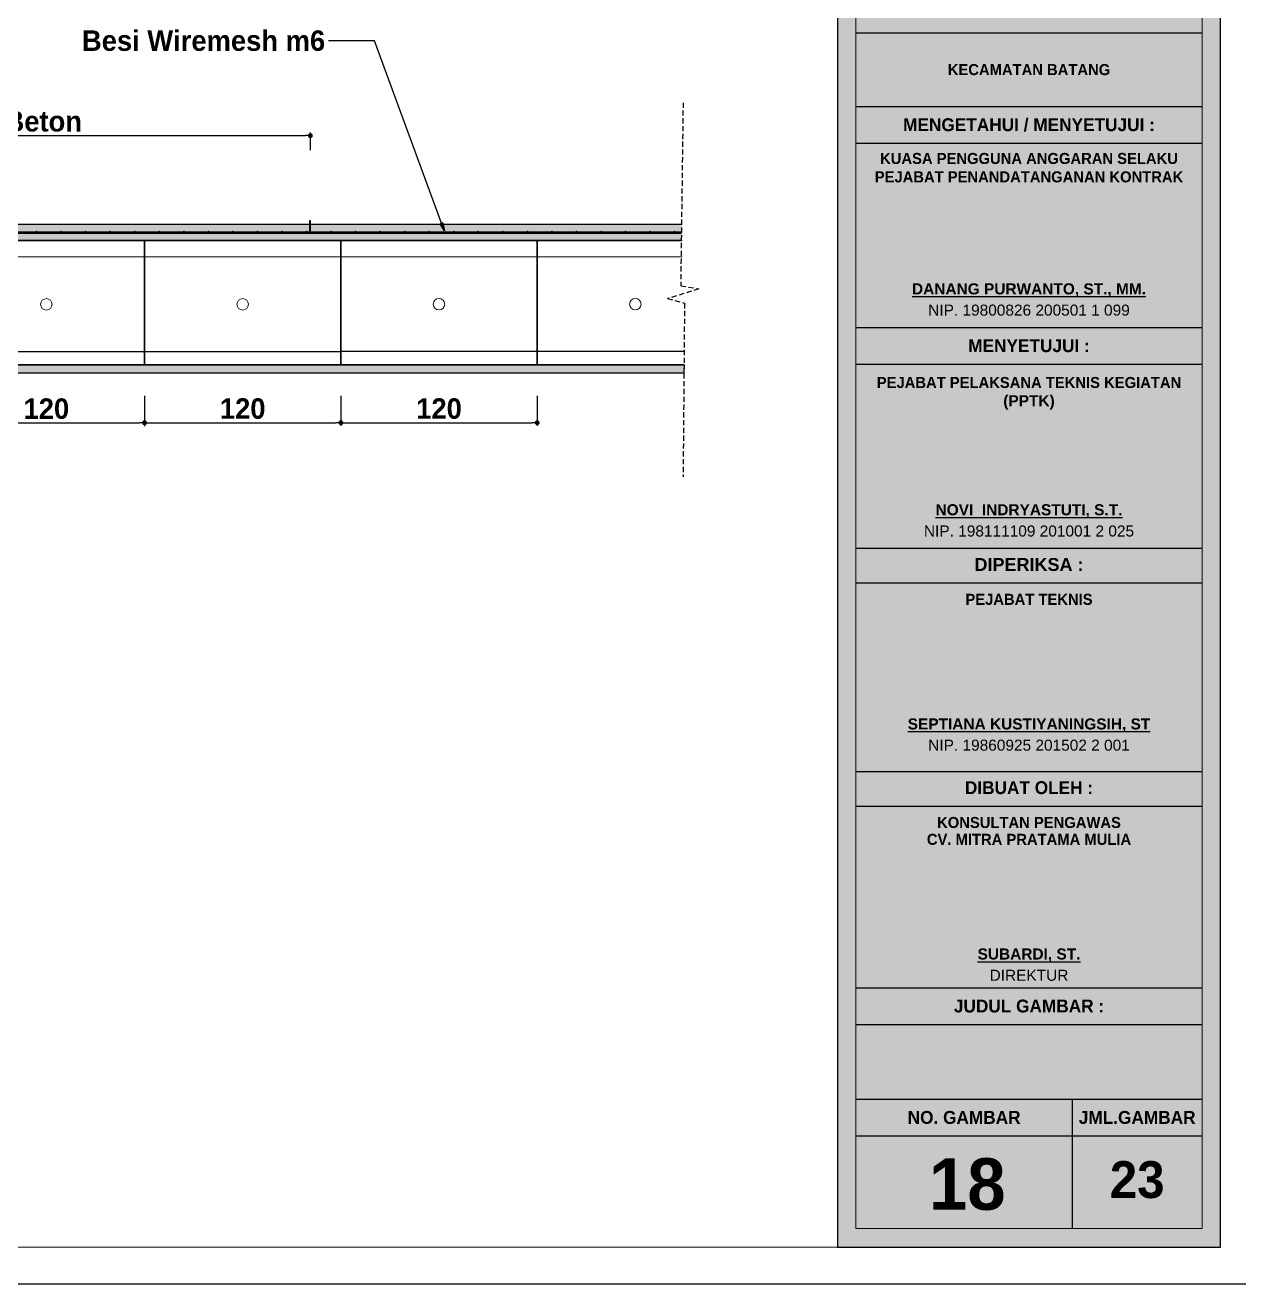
# Model space of a CAD drawing. Header units: centimetres. Extents: x -292707 to 138715, y -53922 to 66277.
# Drawn here: x 28972 to 29714, y -13009 to -12239 of the extents above; entities that cross this region are included whole.
import ezdxf
from ezdxf import colors
from ezdxf.entities.mleader import LeaderData, LeaderLine
from ezdxf.math import Vec2, Vec3

# ---------------------------------------------------------------- set-up
doc = ezdxf.new("R2010")
doc.units = ezdxf.units.CM
doc.linetypes.add('HIDDEN', pattern=[9.525, 6.35, -3.175])
for name, color, linetype in [('A-ALINE-1', 91, 'Continuous'), ('A-ALINE-3', 111, 'Continuous'), ('A-ALINE-4', 113, 'Continuous'), ('A-ALINE-7', 119, 'Continuous'), ('A-DIM', 157, 'Continuous'), ('A-TEXT', 254, 'Continuous')]:
    doc.layers.add(name, color=color, linetype=linetype)
for name, color, linetype, lineweight, true_color in [('A-FILL-1', 250, 'Continuous', 0, 0x333333), ('A-FILL-2', 7, 'Continuous', 0, 0x4d4d4d), ('A-FILL-3', 7, 'Continuous', 0, 0x666666), ('A-FILL-7', 7, 'Continuous', 0, 0xcccccc)]:
    doc.layers.add(name, color=color, linetype=linetype, lineweight=lineweight, true_color=true_color)
doc.layers.add('A-SWING AREA', color=7, linetype='Continuous', lineweight=0, true_color=0xf7f7f7, transparency=0.2)
doc.styles.add('Scale 170', font='GOTHICB.TTF', dxfattribs={"height": 50})
doc.styles.add('Scale 50', font='GOTHICB.TTF', dxfattribs={"height": 12.5})
doc.dimstyles.new('Scale 50', dxfattribs={"dimscale": 0, "dimtxt": 7.5, "dimasz": 3, "dimexe": 2, "dimexo": 2, "dimgap": 2, "dimtad": 1, "dimdec": 0, "dimtxsty": 'Scale 50', "dimblk": 'DOT', "dimcen": 2.5, "dimclrd": 256, "dimclre": 256, "dimclrt": 254, "dimadec": 0, "dimazin": 0, "dimtfac": 1, "dimtdec": 0, "dimtmove": 0, "dimatfit": 3, "dimldrblk": 'DOTSMALL', "dimfxl": 1, "dimtfillclr": 256, "dimlwd": -1, "dimlwe": -1, "dimarcsym": 0})

# ---------------------------------------------------------------- blocks, each defined once
blk = doc.blocks.new('GFDFGGFDG')
at = {"ltscale": 0.25}
blk.add_lwpolyline([(14867.54, -12200.62), (14987.54, -12200.62), (14987.54, -12276.62), (14867.54, -12276.62)], close=True, dxfattribs=at)
at = {"layer": 'A-ALINE-3', "ltscale": 0.25}
blk.add_lwpolyline([(14867.54, -12276.62), (14987.54, -12276.62), (14987.54, -12268.62), (14867.54, -12268.62)], close=True, dxfattribs=at)
at = {"layer": 'A-FILL-2'}
for p, q in [((14867.54, -12200.62), (14870.54, -12200.62)), ((14867.54, -12210.62), (14867.54, -12200.62)), ((14896.04, -12200.62), (14870.54, -12200.62)), ((14899.04, -12200.62), (14896.04, -12200.62)), ((14924.54, -12200.62), (14899.04, -12200.62)), ((14924.54, -12200.62), (14927.54, -12200.62)), ((14927.54, -12200.62), (14930.54, -12200.62)), ((14956.04, -12200.62), (14930.54, -12200.62)), ((14959.04, -12200.62), (14956.04, -12200.62)), ((14984.54, -12200.62), (14959.04, -12200.62)), ((14984.54, -12200.62), (14987.54, -12200.62)), ((14987.54, -12200.62), (14987.54, -12210.62)), ((14867.54, -12210.62), (14870.54, -12210.62)), ((14867.54, -12210.62), (14867.54, -12260.62)), ((14870.54, -12210.62), (14896.04, -12210.62)), ((14899.04, -12210.62), (14896.04, -12210.62)), ((14899.04, -12210.62), (14924.54, -12210.62)), ((14924.54, -12210.62), (14927.54, -12210.62)), ((14927.54, -12210.62), (14930.54, -12210.62)), ((14930.54, -12210.62), (14956.04, -12210.62)), ((14959.04, -12210.62), (14956.04, -12210.62)), ((14959.04, -12210.62), (14984.54, -12210.62)), ((14984.54, -12210.62), (14987.54, -12210.62)), ((14987.54, -12210.62), (14987.54, -12260.62)), ((14867.54, -12268.62), (14867.54, -12260.62)), ((14987.54, -12268.62), (14987.54, -12260.62)), ((14867.54, -12268.62), (14867.54, -12269.62)), ((14924.04, -12268.62), (14867.54, -12268.62)), ((14867.54, -12269.62), (14867.54, -12276.62)), ((14924.04, -12268.62), (14931.04, -12268.62)), ((14987.54, -12268.62), (14931.04, -12268.62)), ((14987.54, -12269.62), (14987.54, -12268.62)), ((14987.54, -12269.62), (14987.54, -12276.62)), ((14867.54, -12276.62), (14987.54, -12276.62))]:
    blk.add_line(p, q, dxfattribs=at)
at = {"layer": 'A-FILL-2', "ltscale": 0.25}
blk.add_circle((14927.54, -12239.62), 3.5, dxfattribs=at)
blk = doc.blocks.new('jhgkjhkjhkjh')
at = {"layer": 'A-SWING AREA', "transparency": 33554457}
h = blk.add_hatch(color=256, dxfattribs=at)
h.dxf.hatch_style = 1
h.paths.add_polyline_path([(-933.61, 931.53), (-881.61, 931.53), (-881.61, 1218.53), (-933.61, 1218.53)])
at = {"layer": 'A-ALINE-1', "ltscale": 0.25}
blk.add_lwpolyline([(-933.61, 931.53), (-881.61, 931.53), (-881.61, 1218.53), (-933.61, 1218.53)], close=True, dxfattribs=at)
at = {"layer": 'A-ALINE-4', "ltscale": 0.25}
for points in [[(-931.11, 1096.44), (-884.11, 1096.44)], [(-931.11, 1086.44), (-884.11, 1086.44)], [(-931.11, 1081.44), (-884.11, 1081.44)], [(-931.11, 1056.44), (-884.11, 1056.44)], [(-931.11, 1051.44), (-884.11, 1051.44)], [(-931.11, 1026.44), (-884.11, 1026.44)], [(-931.11, 1021.72), (-884.11, 1021.72)], [(-931.11, 996.12), (-884.11, 996.12)], [(-931.11, 991.41), (-884.11, 991.41)], [(-931.11, 966.75), (-884.11, 966.75)], [(-931.11, 966.75), (-884.11, 966.75)], [(-931.11, 961.75), (-884.11, 961.75)], [(-931.11, 951.62), (-884.11, 951.62)], [(-901.74, 951.62), (-901.74, 934.03)], [(-931.11, 946.62), (-884.11, 946.62)]]:
    blk.add_lwpolyline(points, dxfattribs=at)
at = {"layer": 'A-FILL-1', "ltscale": 0.25}
blk.add_lwpolyline([(-1286.61, 931.53), (-933.61, 931.53), (-933.61, 1218.53), (-1286.61, 1218.53)], close=True, dxfattribs=at)
at = {"layer": 'A-FILL-1'}
blk.add_lwpolyline([(-931.11, 934.03), (-884.11, 934.03), (-884.11, 1216.03), (-931.11, 1216.03)], close=True, dxfattribs=at)
at = {"layer": 'Defpoints'}
blk.add_lwpolyline([(-1296.61, 926.53), (-876.61, 926.53), (-876.61, 1223.53), (-1296.61, 1223.53)], close=True, dxfattribs=at)
at = {"layer": 'A-TEXT', "ltscale": 0.25, "attachment_point": 5, "style": 'Scale 170'}
for s, width, insert, char_height in [('KECAMATAN BATANG', 47, (-907.61, 1091.44), 1.5), ('{\\fCentury Gothic|b1|i0|c0|p34;MENGETAHUI / MENYETUJUI :}', 47, (-907.61, 1083.94), 1.75), ('KUASA PENGGUNA ANGGARAN SELAKU PEJABAT PENANDATANGANAN KONTRAK', 47, (-907.61, 1078.12), 1.5), ('{\\fArial|b1|i0|c0|p34;\\LDANANG PURWANTO, ST., MM.}', 47, (-907.61, 1061.5), 1.5), ('{\\fArial|b0|i0|c0|p34;NIP. 19800826 200501 1 099}', 47, (-907.61, 1058.77), 1.5), ('{\\fCentury Gothic|b1|i0|c0|p34;MENYETUJUI :}', 47, (-907.61, 1053.94), 1.75), ('PEJABAT PELAKSANA TEKNIS KEGIATAN', 47, (-907.61, 1048.94), 1.5), ('{\\fArial|b1|i0|c0|p34;(PPTK)}', 47, (-907.61, 1046.25), 1.5), ('{\\fArial|b1|i0|c0|p34;\\LNOVI  INDRYASTUTI, S.T.}', 47, (-907.61, 1031.5), 1.5), ('{\\fArial|b0|i0|c0|p34;NIP. 198111109 201001 2 025}', 47, (-907.61, 1028.77), 1.5), ('{\\fArial|b1|i0|c0|p34;DIPERIKSA :}', 47, (-907.61, 1024.22), 1.75), ('PEJABAT TEKNIS', 47, (-907.61, 1019.49), 1.5), ('{\\fArial|b1|i0|c0|p34;\\LSEPTIANA KUSTIYANINGSIH, ST}', 47, (-907.61, 1002.41), 1.5), ('{\\fArial|b0|i0|c0|p34;NIP. 19860925 201502 2 001}', 47, (-907.61, 999.68), 1.5), ('DIBUAT OLEH :', 47, (-907.61, 993.91), 1.75), ('KONSULTAN PENGAWAS', 47, (-907.61, 989.18), 1.5), ('CV. MITRA PRATAMA MULIA', 47, (-907.61, 986.89), 1.5), ('{\\fArial|b1|i0|c0|p34;\\LSUBARDI, ST.}', 47, (-907.61, 971.16), 1.5), ('{\\fArial|b0|i0|c0|p34;DIREKTUR}', 47, (-907.61, 968.43), 1.5), ('{\\fCentury Gothic|b1|i0|c0|p34;JUDUL GAMBAR :}', 47, (-907.61, 964.25), 1.75), ('{\\fCentury Gothic|b1|i0|c0|p34;NO. GAMBAR}', 29.375, (-916.42, 949.12), 1.75), ('{\\fCentury Gothic|b1|i0|c0|p34;JML.GAMBAR}', 29.375, (-892.92, 949.12), 1.75), ('23', 47, (-892.92, 940.65), 5)]:
    blk.add_mtext_dynamic_manual_height_columns(s, width=width, gutter_width=105, heights=[0], dxfattribs=dict(at, insert=insert, char_height=char_height))
blk = doc.blocks.new('A$Cee8faf8f')
at = {"layer": 'A-FILL-7'}
h = blk.add_hatch(color=256, dxfattribs=at)
h.dxf.hatch_style = 1
edge = h.paths.add_edge_path()
edge.add_arc((0.6, 0.6), 0.6, 0, 360)
at = {"layer": 'A-FILL-1', "ltscale": 0.25}
blk.add_circle((0.6, 0.6), 0.6, dxfattribs=at)
blk = doc.blocks.new('_Dot')
at = {"color": 0, "linetype": 'ByBlock', "lineweight": -2}
blk.add_line((-0.5, 0), (-1, 0), dxfattribs=at)
at = {"color": 0, "linetype": 'ByBlock', "const_width": 0.5}
blk.add_lwpolyline([(-0.25, 0, 1), (0.25, 0, 1)], format="xyb", close=True, dxfattribs=at)
blk = doc.blocks.new('*D964')
at = {"layer": 'A-DIM', "ltscale": 5, "transparency": 16777216}
for p, q in [((28925.15, -12466), (28925.15, -12484.46)), ((29045.15, -12466), (29045.15, -12484.46)), ((28928.15, -12482.46), (29042.15, -12482.46))]:
    blk.add_line(p, q, dxfattribs=at)
at = {"layer": 'Defpoints', "color": 0, "ltscale": 5, "transparency": 16777216}
for p in [(28925.15, -12464), (29045.15, -12464), (29045.15, -12482.46)]:
    blk.add_point(p, dxfattribs=at)
at = {"layer": 'A-DIM', "ltscale": 5, "transparency": 16777216, "xscale": 3, "yscale": 3, "zscale": 3, "rotation": 180}
blk.add_blockref('_Dot', (28925.15, -12482.46), dxfattribs=at)
at = {"layer": 'A-DIM', "ltscale": 5, "transparency": 16777216, "xscale": 3, "yscale": 3, "zscale": 3}
blk.add_blockref('_Dot', (29045.15, -12482.46), dxfattribs=at)
at = {"layer": 'A-DIM', "color": 254, "ltscale": 5, "transparency": 16777216, "insert": (28985.15, -12473.89), "char_height": 12.5, "attachment_point": 5, "style": 'Scale 50'}
blk.add_mtext('120', dxfattribs=at)
blk = doc.blocks.new('_DotSmall')
at = {"color": 0, "linetype": 'ByBlock', "const_width": 0.5}
blk.add_lwpolyline([(-0.0625, 0, 1), (0.0625, 0, 1)], format="xyb", close=True, dxfattribs=at)
blk = doc.blocks.new('*D965')
at = {"layer": 'A-DIM', "ltscale": 5, "transparency": 16777216}
for p, q in [((29045.15, -12465.94), (29045.15, -12484.4)), ((29165.15, -12465.94), (29165.15, -12484.4)), ((29048.15, -12482.4), (29162.15, -12482.4))]:
    blk.add_line(p, q, dxfattribs=at)
at = {"layer": 'Defpoints', "color": 0, "ltscale": 5, "transparency": 16777216}
for p in [(29045.15, -12463.94), (29165.15, -12463.94), (29165.15, -12482.4)]:
    blk.add_point(p, dxfattribs=at)
at = {"layer": 'A-DIM', "ltscale": 5, "transparency": 16777216, "xscale": 3, "yscale": 3, "zscale": 3, "rotation": 180}
blk.add_blockref('_Dot', (29045.15, -12482.4), dxfattribs=at)
at = {"layer": 'A-DIM', "ltscale": 5, "transparency": 16777216, "xscale": 3, "yscale": 3, "zscale": 3}
blk.add_blockref('_Dot', (29165.15, -12482.4), dxfattribs=at)
at = {"layer": 'A-DIM', "color": 254, "ltscale": 5, "transparency": 16777216, "insert": (29105.15, -12473.83), "char_height": 12.5, "attachment_point": 5, "style": 'Scale 50'}
blk.add_mtext('120', dxfattribs=at)
blk = doc.blocks.new('*D966')
at = {"layer": 'A-DIM', "ltscale": 5, "transparency": 16777216}
for p, q in [((29165.15, -12465.94), (29165.15, -12484.4)), ((29285.15, -12465.94), (29285.15, -12484.4)), ((29168.15, -12482.4), (29282.15, -12482.4))]:
    blk.add_line(p, q, dxfattribs=at)
at = {"layer": 'Defpoints', "color": 0, "ltscale": 5, "transparency": 16777216}
for p in [(29165.15, -12463.94), (29285.15, -12463.94), (29285.15, -12482.4)]:
    blk.add_point(p, dxfattribs=at)
at = {"layer": 'A-DIM', "ltscale": 5, "transparency": 16777216, "xscale": 3, "yscale": 3, "zscale": 3, "rotation": 180}
blk.add_blockref('_Dot', (29165.15, -12482.4), dxfattribs=at)
at = {"layer": 'A-DIM', "ltscale": 5, "transparency": 16777216, "xscale": 3, "yscale": 3, "zscale": 3}
blk.add_blockref('_Dot', (29285.15, -12482.4), dxfattribs=at)
at = {"layer": 'A-DIM', "color": 254, "ltscale": 5, "transparency": 16777216, "insert": (29225.15, -12473.83), "char_height": 12.5, "attachment_point": 5, "style": 'Scale 50'}
blk.add_mtext('120', dxfattribs=at)
blk = doc.blocks.new('*D968')
at = {"layer": 'A-DIM', "ltscale": 5, "transparency": 16777216}
for p, q in [((28646.26, -12315.91), (28646.26, -12304.95)), ((28649.26, -12306.95), (29143.51, -12306.95)), ((29146.51, -12315.91), (29146.51, -12304.95))]:
    blk.add_line(p, q, dxfattribs=at)
at = {"layer": 'Defpoints', "color": 0, "ltscale": 5, "transparency": 16777216}
for p in [(29146.51, -12306.95), (28646.26, -12317.91), (29146.51, -12317.91)]:
    blk.add_point(p, dxfattribs=at)
at = {"layer": 'A-DIM', "ltscale": 5, "transparency": 16777216, "xscale": 3, "yscale": 3, "zscale": 3, "rotation": 180}
blk.add_blockref('_Dot', (28646.26, -12306.95), dxfattribs=at)
at = {"layer": 'A-DIM', "ltscale": 5, "transparency": 16777216, "xscale": 3, "yscale": 3, "zscale": 3}
blk.add_blockref('_Dot', (29146.51, -12306.95), dxfattribs=at)
at = {"layer": 'A-DIM', "color": 254, "ltscale": 5, "transparency": 16777216, "insert": (28896.38, -12298.27), "char_height": 12.5, "width": 292.5597, "attachment_point": 5, "style": 'Scale 50'}
blk.add_mtext('5 Meter Jarak dilatasi Beton', dxfattribs=at)
blk = doc.blocks.new('_Closed')
at = {"color": 0, "linetype": 'ByBlock', "lineweight": -2}
for p, q in [((-1, 0.17), (0, 0)), ((-1, 0.17), (-1, -0.17)), ((0, 0), (-1, -0.17)), ((0, 0), (-1, 0))]:
    blk.add_line(p, q, dxfattribs=at)

msp = doc.modelspace()

# ---------------------------------------------------------------- hatches: boundary and pattern name
h = msp.add_hatch()
h.set_pattern_fill('AR-SAND', color=256, scale=0.05)
h.set_pattern_definition([(37.5, (13230, -1e-11), (-0.08000156, 2.44706619), [0, -1.9304, 0, -2.159, 0, -2.06375]), (7.5, (13230, -1e-11), (2.2476164, 3.5841255), [0, -1.0414, 0, -1.7399, 0, -0.66675]), (327.5, (13228.438, -1e-11), (3.95496185, 0.00718592), [0, -0.635, 0, -2.286, 0, -2.9845]), (317.5, (13228.438, -1e-11), (3.81778226, 1.1146466), [0, -0.3175, 0, -1.4986, 0, -1.7145])])
h.paths.add_polyline_path([(28005.78, -12447.03), (28064.26, -12447.03), (28067.02, -12447.03), (29374.88, -12446.97), (29374.86, -12452.07), (28003.02, -12452.03), (28003.02, -12447.03)])
at = {"layer": 'A-FILL-2'}
h = msp.add_hatch(color=256, dxfattribs=at)
h.dxf.hatch_style = 1
h.paths.add_polyline_path([(29146.01, -12365.03), (29146.51, -12365.03), (29146.51, -12359.03), (29146.01, -12359.03)])
at = {"layer": 'A-FILL-3', "ltscale": 0.25}
h = msp.add_hatch(dxfattribs=at)
h.set_pattern_fill('AR-CONC', color=256, scale=0.09)
h.set_pattern_definition([(50, (-21754.906, 28055.769), (16.3966202, -1.4345177), [1.7145, -18.8595]), (355, (-21754.906, 28055.77), (-3.171908, 17.195116), [1.3716, -15.0876526]), (100.451445, (-21753.54, 28055.65), (13.2247122, 15.7605977), [1.457101, -16.028122]), (46.1842, (-21754.906, 28060.341), (24.3971137, -3.7838095), [2.57175, -28.28925]), (96.635558, (-21752.873, 28060.026), (21.366372, 22.268351), [2.185652, -24.042205]), (351.18415, (-21754.906, 28060.34), (21.366372, 22.268351), [2.057397, -22.631376]), (21, (-21752.62, 28059.198), (13.6452952, -9.2038678), [1.7145, -18.8595]), (326, (-21752.62, 28059.198), (5.5621826, 16.576917), [1.3716, -15.0876]), (71.451445, (-21751.483, 28058.431), (19.2074777, 7.3730492), [1.457101, -16.0280944]), (37.5, (-21754.906, 28055.769), (0.2779743, 7.6099535), [0, -14.90472, 0, -15.3162, 0, -15.14475]), (7.5, (-21754.906, 28055.769), (6.0137696, 9.0162517), [0, -8.73252, 0, -14.56182, 0, -5.77215]), (327.5, (-21760.004, 28055.769), (12.20315357, -0.51558696), [0, -5.715, 0, -17.8308, 0, -23.6601]), (317.5, (-21762.29, 28055.769), (13.3316263, 2.2883842), [0, -7.4295, 0, -11.84148, 0, -16.8021])])
h.paths.add_polyline_path([(29373.21, -12371.03), (29373.37, -12361.03), (28001.51, -12361.03), (28001.35, -12371.03)])
at = {"layer": 'A-FILL-7'}
h = msp.add_hatch(color=256, dxfattribs=at)
h.dxf.hatch_style = 1
h.paths.add_polyline_path([(29373.27, -12366.53), (29373.28, -12366.02), (28001.42, -12366.03), (28001.41, -12366.63)])

# ---------------------------------------------------------------- linework, layer by layer
at = {"ltscale": 0.25}
msp.add_lwpolyline([(29374.88, -12446.97), (29285.15, -12446.97), (29285.15, -12370.97), (29373.21, -12370.97)], dxfattribs=at)
at = {"layer": 'A-ALINE-3', "ltscale": 0.25}
msp.add_lwpolyline([(29374.94, -12438.97), (29285.15, -12438.97), (29285.15, -12446.97), (29374.88, -12446.97)], dxfattribs=at)
at = {"layer": 'A-ALINE-4', "ltscale": 0.25}
msp.add_lwpolyline([(28005.78, -12447.03), (28064.26, -12447.03), (28067.02, -12447.03), (29374.88, -12446.97), (29374.86, -12452.07), (28003.02, -12452.03), (28003.02, -12447.03), (28005.78, -12447.03)], dxfattribs=at)
at = {"layer": 'A-ALINE-7', "ltscale": 5}
msp.add_lwpolyline([(29146.01, -12365.03), (29146.51, -12365.03), (29146.51, -12359.03), (29146.01, -12359.03)], close=True, dxfattribs=at)
at = {"layer": 'A-FILL-2'}
for p, q in [((29285.15, -12370.97), (29288.15, -12370.97)), ((29285.15, -12380.97), (29285.15, -12370.97)), ((29313.65, -12370.97), (29288.15, -12370.97)), ((29316.65, -12370.97), (29313.65, -12370.97)), ((29342.15, -12370.97), (29316.65, -12370.97)), ((29342.15, -12370.97), (29345.15, -12370.97)), ((29345.15, -12370.97), (29348.15, -12370.97)), ((29373.65, -12370.97), (29348.15, -12370.97)), ((29285.15, -12380.97), (29288.15, -12380.97)), ((29285.15, -12380.97), (29285.15, -12430.97)), ((29288.15, -12380.97), (29313.65, -12380.97)), ((29316.65, -12380.97), (29313.65, -12380.97)), ((29316.65, -12380.97), (29342.15, -12380.97)), ((29342.15, -12380.97), (29345.15, -12380.97)), ((29345.15, -12380.97), (29348.15, -12380.97)), ((29348.15, -12380.97), (29373.65, -12380.97)), ((29285.15, -12438.97), (29285.15, -12430.97)), ((29285.15, -12438.97), (29285.15, -12439.97)), ((29341.65, -12438.97), (29285.15, -12438.97)), ((29341.65, -12438.97), (29348.65, -12438.97)), ((29374.94, -12438.97), (29348.65, -12438.97)), ((29285.15, -12439.97), (29285.15, -12446.97)), ((29285.15, -12446.97), (29374.88, -12446.97))]:
    msp.add_line(p, q, dxfattribs=at)
at = {"layer": 'A-FILL-2', "ltscale": 0.25}
msp.add_circle((29345.15, -12409.97), 3.5, dxfattribs=at)
at = {"layer": 'A-TEXT', "linetype": 'HIDDEN', "ltscale": 0.5}
msp.add_lwpolyline([(29374.32, -12286.8), (29372.85, -12398.65), (29383.97, -12400.65), (29364.75, -12406.58), (29375.19, -12409.35), (29374.32, -12515.52)], dxfattribs=at)
at = {"layer": 'A-TEXT', "ltscale": 0.25}
for points in [[(28001.51, -12361.03), (29373.37, -12361.03)], [(28001.41, -12366.63), (29373.27, -12366.53)], [(29373.28, -12366.02), (28001.42, -12366.03)], [(29373.21, -12370.93), (28001.35, -12371.03)], [(29373.21, -12370.93), (28001.35, -12371.03)]]:
    msp.add_lwpolyline(points, dxfattribs=at)

# ---------------------------------------------------------------- block references
for p in [(14057.61, -170.41), (14177.61, -170.41), (14297.61, -170.35)]:
    msp.add_blockref('GFDFGGFDG', p)
at = {"layer": 'A-ALINE-7', "ltscale": 0.25, "xscale": 0.4999999999995392, "yscale": 0.4999999999995392, "zscale": 0.4999999999995392}
for p in [(28978.85, -12366.03), (28993.85, -12366.03), (29008.85, -12366.03), (29023.85, -12366.03), (29038.85, -12366.03), (29053.85, -12366.03), (29068.85, -12366.03), (29083.85, -12366.03), (29098.85, -12366.03), (29113.85, -12366.03), (29128.85, -12366.03), (29143.85, -12366.03), (29158.85, -12366.03), (29173.85, -12366.03), (29188.85, -12366.03), (29203.85, -12366.03), (29218.85, -12366.03), (29233.85, -12366.03), (29248.85, -12366.03), (29263.85, -12366.03), (29278.85, -12366.03), (29293.85, -12366.03), (29308.85, -12366.03), (29323.85, -12366.03), (29338.85, -12366.03), (29353.85, -12366.03), (29368.85, -12366.03)]:
    msp.add_blockref('A$Cee8faf8f', p, dxfattribs=at)
at = {"layer": 'A-TEXT', "xscale": 4.5, "yscale": 4.5, "zscale": 4.5}
msp.add_blockref('jhgkjhkjhkjh', (33669.98, -17178.1), dxfattribs=at)

# ---------------------------------------------------------------- texts
at = {"layer": 'A-TEXT', "ltscale": 0.25, "insert": (29548.02, -12947.94), "char_height": 31.5, "attachment_point": 5, "style": 'Scale 170'}
msp.add_mtext_dynamic_manual_height_columns('18', width=132.1875, gutter_width=472.5, heights=[0], dxfattribs=at)

# ---------------------------------------------------------------- dimensions: what is measured, and where the dimension line sits
at = {"layer": 'A-DIM', "ltscale": 5}
dim = msp.add_linear_dim(base=(29146.51, -12306.95), p1=(28646.26, -12317.91), p2=(29146.51, -12317.91), text='5 Meter Jarak dilatasi Beton', dimstyle='Scale 50', override={"dimscale": 1}, dxfattribs=at)
dim.commit()
dim.dimension.update_dxf_attribs({"geometry": '*D968', "text_midpoint": (28896.38, -12298.27)})
for base, p1, p2, picture, middle in [((29045.15, -12482.46), (28925.15, -12464), (29045.15, -12464), '*D964', (28985.15, -12473.89)), ((29165.15, -12482.4), (29045.15, -12463.94), (29165.15, -12463.94), '*D965', (29105.15, -12473.83)), ((29285.15, -12482.4), (29165.15, -12463.94), (29285.15, -12463.94), '*D966', (29225.15, -12473.83))]:
    dim = msp.add_linear_dim(base=base, p1=p1, p2=p2, dimstyle='Scale 50', override={"dimscale": 1, "dimtmove": 1}, dxfattribs=at)
    dim.commit()
    dim.dimension.update_dxf_attribs({"geometry": picture, "text_midpoint": middle})

# ---------------------------------------------------------------- leaders
at = {"ltscale": 0.25}
ml = msp.add_multileader_mtext('Standard', dxfattribs=at)
ml.set_content('{\\C256;Besi Wiremesh m6}', color=254, style='Scale 50')
ml.set_leader_properties(color=256, linetype='ByLayer', lineweight=-1)
ml.set_arrow_properties(name='CLOSED')
ml.build(insert=Vec2(0, 0))
ml.multileader.update_dxf_attribs({"dogleg_length": 29.3, "arrow_head_size": 5})
ctx = ml.context
ctx.base_point, ctx.char_height, ctx.arrow_head_size, ctx.plane_origin = Vec3(29004.91, -12249.04), 12.5, 5, Vec3(29228.46, -12365.18)
notes = []
notes.append((ctx, [(0, (1, 1, 0), (29185.73, -12249.04), (-1, 0), 28.24, [(0, [(29228.46, -12365.16)], 0, [])])]))
ctx.mtext.insert, ctx.mtext.flow_direction = Vec3(29006.91, -12242.64), 5
for ctx, leaders in notes:
    for number, flags, end, landing, length, lines in leaders:
        leader = LeaderData()
        leader.index, (leader.has_last_leader_line, leader.has_dogleg_vector, leader.attachment_direction) = number, flags
        leader.last_leader_point, leader.dogleg_vector, leader.dogleg_length = Vec3(end), Vec3(landing), length
        for number, points, colour, breaks in lines:
            line = LeaderLine()
            line.index, line.vertices, line.color, line.breaks = number, Vec3.list(points), colors.encode_raw_color(colour), breaks
            leader.lines.append(line)
        ctx.leaders.append(leader)

doc.saveas('drawing.dxf')
